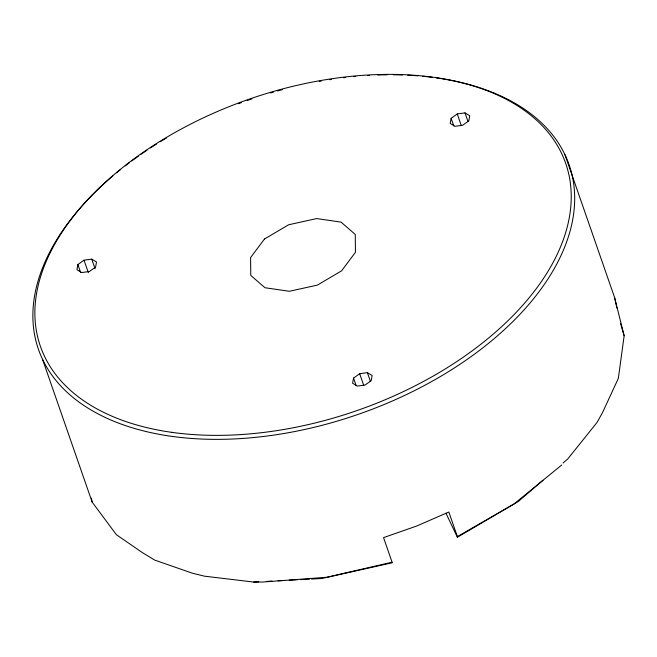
<?xml version="1.0" encoding="UTF-8"?>
<svg xmlns="http://www.w3.org/2000/svg" width="657" height="657" viewBox="0 0 657 657"><rect width="100%" height="100%" fill="white"/><g stroke="black" fill="none" stroke-linecap="round" stroke-linejoin="round"><path stroke-width="0.99" d="M564.963 154.724L614.558 297.416L624.15 335.76L618.327 378.416L602.543 412.522L597.106 422.352L567.722 458.997L563.082 462.988M77.887 264.557L76.926 269.674L81.706 272.548L89.418 271.497L95.552 267.128L96.522 262.003L91.742 259.129L84.022 260.18L77.887 264.557L80.565 272.261M353.54 378.079L352.579 383.203L357.351 386.078L365.07 385.018L371.205 380.649L372.166 375.525L367.386 372.65L359.675 373.71L353.54 378.079L356.217 385.782M451.137 118.309L450.168 123.434L454.948 126.308L462.659 125.249L468.794 120.88L469.763 115.755L464.984 112.881L457.264 113.94L451.137 118.309L453.815 126.013M542.961 480.267L518.209 501.537L457.395 537.229L445.955 513.24M561.751 464.959L514.234 503.82L457.379 536.613L457.395 537.229M457.379 536.613L448.838 512.025L416.752 526.002L383.54 537.615L392.081 562.195L326.775 577.265L262.989 582.02L253.643 582.061L204.516 576.181L192.435 573.216L154.658 560.084L142.347 552.586L116.396 534.708L92.152 502.112L42.557 359.412M253.643 582.061L258.727 581.798M266.857 581.371L271.941 581.108M278.042 580.788L284.136 580.476M289.22 580.205L297.358 579.786M300.405 579.622L309.554 579.146M311.59 579.039L321.758 578.513L392.098 562.819L392.081 562.195M464.984 112.881L467.998 121.545M457.264 113.94L461.288 125.495M367.386 372.65L370.4 381.315M359.675 373.71L363.691 385.265M91.742 259.129L95.084 268.754M84.022 260.18L88.375 272.704M620.537 323.474L624.15 335.76M614.558 297.416L616.915 308.059M91.389 498.162L92.152 502.112M436.273 77.863A280.933 166.443 -19.2 0 1 526.832 306.753A280.933 166.443 -19.2 0 1 130.053 427.099A280.933 166.443 -19.2 0 1 112.782 175.977M116.56 172.816A280.933 166.443 -19.2 0 1 120.42 169.67M125.167 165.934A280.933 166.443 -19.2 0 1 129.207 162.846M131.671 161.006A280.933 166.443 -19.2 0 1 138.356 156.169M140.902 154.379A280.933 166.443 -19.2 0 1 146.938 150.272M150.428 147.956A280.933 166.443 -19.2 0 1 156.612 143.998M160.185 141.772A280.933 166.443 -19.2 0 1 166.492 137.978M238.466 103.699A280.933 166.443 -19.2 0 1 241.333 102.632M247.106 100.554A280.933 166.443 -19.2 0 1 251.96 98.879M270.585 92.957A280.933 166.443 -19.2 0 1 273.542 92.095M277.492 90.978A280.933 166.443 -19.2 0 1 282.428 89.631M319.294 81.402A280.933 166.443 -19.2 0 1 321.322 81.049M329.461 79.702A280.933 166.443 -19.2 0 1 331.498 79.39M343.668 77.731A280.933 166.443 -19.2 0 1 345.689 77.493M353.729 76.631A280.933 166.443 -19.2 0 1 355.733 76.442M367.616 75.53A280.933 166.443 -19.2 0 1 369.571 75.415M377.726 75.038A280.933 166.443 -19.2 0 1 387.121 74.816M393.354 74.808A280.933 166.443 -19.2 0 1 402.634 74.988M407.734 75.202A280.933 166.443 -19.2 0 1 417.803 75.842M422.755 76.269A280.933 166.443 -19.2 0 1 432.462 77.354M264.442 239.041L250.588 257.577L250.777 275.398L264.968 287.733L289.367 291.289L317.405 285.097L341.591 270.824L355.453 252.28L355.256 234.459L341.073 222.123L316.674 218.576L288.628 224.768L264.442 239.041M171.378 432.281A278.116 164.776 -19.2 0 0 571.22 195.088A278.116 164.776 -19.2 0 0 166.459 137.428A278.116 164.776 -19.2 0 0 171.378 432.281"/></g></svg>
